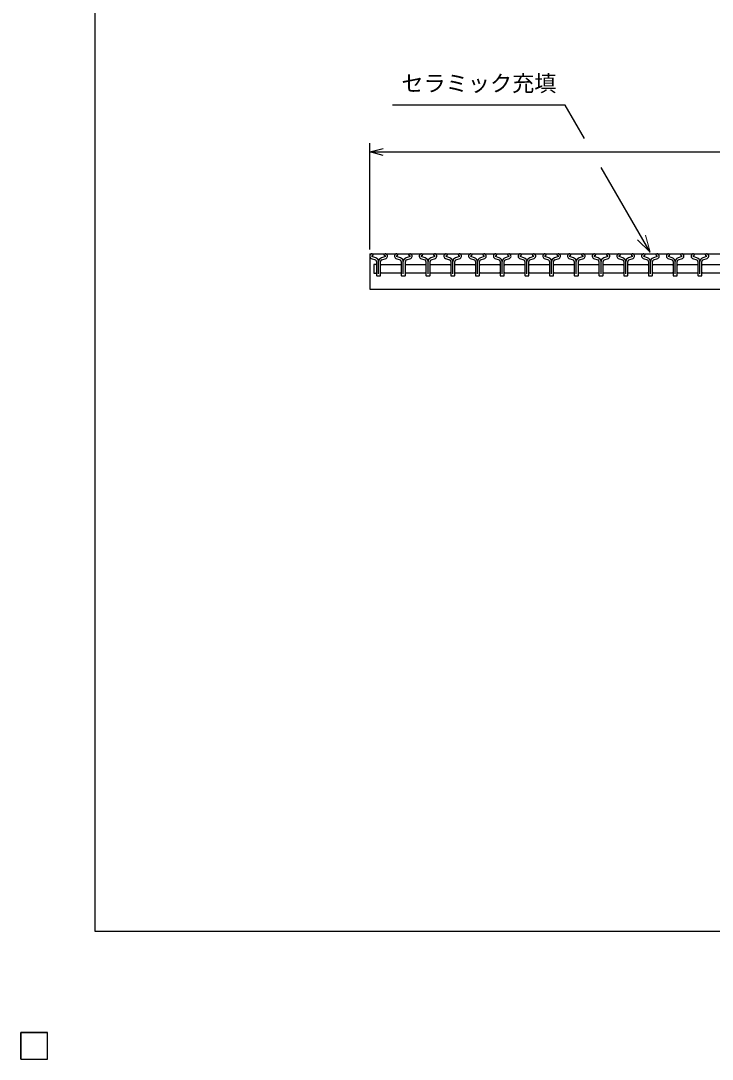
# Model space of a CAD drawing. Units: millimetres, scale not verified. Extents: x -1820 to 1724, y -1285 to 1059.
# Drawn here: x -1820 to -1039, y -1285 to -113 of the extents above; entities that cross this region are included whole.
import ezdxf
from ezdxf.enums import TextEntityAlignment as Align

# ---------------------------------------------------------------- set-up
doc = ezdxf.new("R2010")
doc.units = ezdxf.units.MM
doc.header["$LTSCALE"] = 10
for name, color, linetype, lineweight in [('0_2', 150, 'Continuous', 25), ('16', 3, 'Continuous', 25), ('22', 2, 'Continuous', 25)]:
    doc.layers.add(name, color=color, linetype=linetype, lineweight=lineweight)
doc.styles.add('ベクトル', font='')
doc.styles.get('ベクトル').set_extended_font_data('ベクトル')

msp = doc.modelspace()

# ---------------------------------------------------------------- linework, layer by layer
at = {"layer": '0_2'}
for p, q in [((-1736, -1141), (-1736, 1059)), ((1724, -1141), (-1736, -1141))]:
    msp.add_line(p, q, dxfattribs=at)
at = {"layer": '0_2', "color": 4}
for p, q in [((-1205.28, -208.27), (-1400.28, -208.27)), ((-1183.66, -245.72), (-1205.28, -208.27)), ((-1109.45, -374.26), (-1164.76, -278.46))]:
    msp.add_line(p, q, dxfattribs=at)
at = {"layer": '0_2', "color": 4, "lineweight": 13}
for p, q in [((-1123.59, -360.11), (-1109.45, -374.26)), ((-1109.45, -374.26), (-1114.63, -354.94))]:
    msp.add_line(p, q, dxfattribs=at)
at = {"layer": '16'}
for p, q in [((-1426, -376), (-430, -376)), ((-1426, -376), (-1426, -416)), ((-1424.38, -381.18), (-1419.51, -382.89)), ((-1419.3, -380.53), (-1423.62, -379.01)), ((-1423.46, -378.31), (-1422.02, -377.61)), ((-1422.02, -377.61), (-1422.02, -377.38)), ((-1418.31, -384.59), (-1418.31, -400.31)), ((-1416, -398.71), (-1416, -384.64)), ((-1413.71, -400.31), (-1413.71, -384.59)), ((-1408.4, -379.01), (-1412.72, -380.53)), ((-1412.51, -382.89), (-1407.64, -381.18)), ((-1410, -377.38), (-1410, -377.61)), ((-1410, -377.61), (-1408.56, -378.31)), ((-1396.48, -381.18), (-1391.61, -382.89)), ((-1391.4, -380.53), (-1395.72, -379.01)), ((-1395.56, -378.31), (-1394.12, -377.61)), ((-1394.12, -377.61), (-1394.12, -377.38)), ((-1390.41, -384.59), (-1390.41, -400.31)), ((-1388.1, -398.71), (-1388.1, -384.64)), ((-1385.81, -400.31), (-1385.81, -384.59)), ((-1380.5, -379.01), (-1384.82, -380.53)), ((-1384.61, -382.89), (-1379.74, -381.18)), ((-1382.1, -377.38), (-1382.1, -377.61)), ((-1382.1, -377.61), (-1380.66, -378.31)), ((-1368.58, -381.18), (-1363.71, -382.89)), ((-1363.5, -380.53), (-1367.82, -379.01)), ((-1367.66, -378.31), (-1366.22, -377.61)), ((-1366.22, -377.61), (-1366.22, -377.38)), ((-1362.51, -384.59), (-1362.51, -400.31)), ((-1360.2, -398.71), (-1360.2, -384.64)), ((-1357.91, -400.31), (-1357.91, -384.59)), ((-1352.6, -379.01), (-1356.92, -380.53)), ((-1356.71, -382.89), (-1351.84, -381.18)), ((-1354.2, -377.38), (-1354.2, -377.61)), ((-1354.2, -377.61), (-1352.76, -378.31)), ((-1340.68, -381.18), (-1335.81, -382.89)), ((-1335.6, -380.53), (-1339.92, -379.01)), ((-1339.76, -378.31), (-1338.32, -377.61)), ((-1338.32, -377.61), (-1338.32, -377.38)), ((-1334.61, -384.59), (-1334.61, -400.31)), ((-1332.3, -398.71), (-1332.3, -384.64)), ((-1330.01, -400.31), (-1330.01, -384.59)), ((-1324.7, -379.01), (-1329.02, -380.53)), ((-1328.81, -382.89), (-1323.94, -381.18)), ((-1326.3, -377.38), (-1326.3, -377.61)), ((-1326.3, -377.61), (-1324.86, -378.31)), ((-1312.78, -381.18), (-1307.91, -382.89)), ((-1307.7, -380.53), (-1312.02, -379.01)), ((-1311.86, -378.31), (-1310.42, -377.61)), ((-1310.42, -377.61), (-1310.42, -377.38)), ((-1306.71, -384.59), (-1306.71, -400.31)), ((-1304.4, -398.71), (-1304.4, -384.64)), ((-1302.11, -400.31), (-1302.11, -384.59)), ((-1296.8, -379.01), (-1301.12, -380.53)), ((-1300.91, -382.89), (-1296.04, -381.18)), ((-1298.4, -377.38), (-1298.4, -377.61)), ((-1298.4, -377.61), (-1296.96, -378.31)), ((-1284.88, -381.18), (-1280.01, -382.89)), ((-1279.8, -380.53), (-1284.12, -379.01)), ((-1283.96, -378.31), (-1282.52, -377.61)), ((-1282.52, -377.61), (-1282.52, -377.38)), ((-1278.81, -384.59), (-1278.81, -400.31)), ((-1276.5, -398.71), (-1276.5, -384.64)), ((-1274.21, -400.31), (-1274.21, -384.59)), ((-1268.9, -379.01), (-1273.22, -380.53)), ((-1273.01, -382.89), (-1268.14, -381.18)), ((-1270.5, -377.38), (-1270.5, -377.61)), ((-1270.5, -377.61), (-1269.06, -378.31)), ((-1256.98, -381.18), (-1252.11, -382.89)), ((-1251.9, -380.53), (-1256.22, -379.01)), ((-1256.06, -378.31), (-1254.62, -377.61)), ((-1254.62, -377.61), (-1254.62, -377.38)), ((-1250.91, -384.59), (-1250.91, -400.31)), ((-1248.6, -398.71), (-1248.6, -384.64)), ((-1246.31, -400.31), (-1246.31, -384.59)), ((-1241, -379.01), (-1245.32, -380.53)), ((-1245.11, -382.89), (-1240.24, -381.18)), ((-1242.6, -377.38), (-1242.6, -377.61)), ((-1242.6, -377.61), (-1241.16, -378.31)), ((-1229.08, -381.18), (-1224.21, -382.89)), ((-1224, -380.53), (-1228.32, -379.01)), ((-1228.16, -378.31), (-1226.72, -377.61)), ((-1226.72, -377.61), (-1226.72, -377.38)), ((-1223.01, -384.59), (-1223.01, -400.31)), ((-1220.7, -398.71), (-1220.7, -384.64)), ((-1218.41, -400.31), (-1218.41, -384.59)), ((-1213.1, -379.01), (-1217.42, -380.53)), ((-1217.21, -382.89), (-1212.34, -381.18)), ((-1214.7, -377.38), (-1214.7, -377.61)), ((-1214.7, -377.61), (-1213.26, -378.31)), ((-1201.18, -381.18), (-1196.31, -382.89)), ((-1196.1, -380.53), (-1200.42, -379.01)), ((-1200.26, -378.31), (-1198.82, -377.61)), ((-1198.82, -377.61), (-1198.82, -377.38)), ((-1195.11, -384.59), (-1195.11, -400.31)), ((-1192.8, -398.71), (-1192.8, -384.64)), ((-1190.51, -400.31), (-1190.51, -384.59)), ((-1185.2, -379.01), (-1189.52, -380.53)), ((-1189.31, -382.89), (-1184.44, -381.18)), ((-1186.8, -377.38), (-1186.8, -377.61)), ((-1186.8, -377.61), (-1185.36, -378.31)), ((-1173.28, -381.18), (-1168.41, -382.89)), ((-1168.2, -380.53), (-1172.52, -379.01)), ((-1172.36, -378.31), (-1170.92, -377.61)), ((-1170.92, -377.61), (-1170.92, -377.38)), ((-1167.21, -384.59), (-1167.21, -400.31)), ((-1164.9, -398.71), (-1164.9, -384.64)), ((-1162.61, -400.31), (-1162.61, -384.59)), ((-1157.3, -379.01), (-1161.62, -380.53)), ((-1161.41, -382.89), (-1156.54, -381.18)), ((-1158.9, -377.38), (-1158.9, -377.61)), ((-1158.9, -377.61), (-1157.46, -378.31)), ((-1145.38, -381.18), (-1140.51, -382.89)), ((-1140.3, -380.53), (-1144.62, -379.01)), ((-1144.46, -378.31), (-1143.02, -377.61)), ((-1143.02, -377.61), (-1143.02, -377.38)), ((-1139.31, -384.59), (-1139.31, -400.31)), ((-1137, -398.71), (-1137, -384.64)), ((-1134.71, -400.31), (-1134.71, -384.59)), ((-1129.4, -379.01), (-1133.72, -380.53)), ((-1133.51, -382.89), (-1128.64, -381.18)), ((-1131, -377.38), (-1131, -377.61)), ((-1131, -377.61), (-1129.56, -378.31)), ((-1117.48, -381.18), (-1112.61, -382.89)), ((-1112.4, -380.53), (-1116.72, -379.01)), ((-1116.56, -378.31), (-1115.12, -377.61)), ((-1115.12, -377.61), (-1115.12, -377.38)), ((-1111.41, -384.59), (-1111.41, -400.31)), ((-1109.1, -398.71), (-1109.1, -384.64)), ((-1106.81, -400.31), (-1106.81, -384.59)), ((-1101.5, -379.01), (-1105.82, -380.53)), ((-1105.61, -382.89), (-1100.74, -381.18)), ((-1103.1, -377.38), (-1103.1, -377.61)), ((-1103.1, -377.61), (-1101.66, -378.31)), ((-1089.58, -381.18), (-1084.71, -382.89)), ((-1084.5, -380.53), (-1088.82, -379.01)), ((-1088.66, -378.31), (-1087.22, -377.61)), ((-1087.22, -377.61), (-1087.22, -377.38)), ((-1083.51, -384.59), (-1083.51, -400.31)), ((-1081.2, -398.71), (-1081.2, -384.64)), ((-1078.91, -400.31), (-1078.91, -384.59)), ((-1073.6, -379.01), (-1077.92, -380.53)), ((-1077.71, -382.89), (-1072.84, -381.18)), ((-1075.2, -377.38), (-1075.2, -377.61)), ((-1075.2, -377.61), (-1073.76, -378.31)), ((-1061.68, -381.18), (-1056.81, -382.89)), ((-1056.6, -380.53), (-1060.92, -379.01)), ((-1060.76, -378.31), (-1059.32, -377.61)), ((-1059.32, -377.61), (-1059.32, -377.38)), ((-1055.61, -384.59), (-1055.61, -400.31)), ((-1053.3, -398.71), (-1053.3, -384.64)), ((-1051.01, -400.31), (-1051.01, -384.59)), ((-1045.7, -379.01), (-1050.02, -380.53)), ((-1049.81, -382.89), (-1044.94, -381.18)), ((-1047.3, -377.38), (-1047.3, -377.61)), ((-1047.3, -377.61), (-1045.86, -378.31)), ((-1419.25, -388), (-1421.25, -388)), ((-1421.25, -388), (-1421.25, -398)), ((-1421.25, -398), (-1419.25, -398)), ((-1418.25, -389), (-1419.25, -388)), ((-1419.25, -398), (-1418.25, -397)), ((-1413.75, -389), (-1412.75, -388)), ((-1412.75, -398), (-1413.75, -397)), ((-1412.75, -388), (-1391.35, -388)), ((-1391.35, -398), (-1412.75, -398)), ((-1391.35, -388), (-1390.35, -389)), ((-1390.35, -397), (-1391.35, -398)), ((-1385.85, -389), (-1384.85, -388)), ((-1384.85, -398), (-1385.85, -397)), ((-1384.85, -388), (-1363.45, -388)), ((-1363.45, -398), (-1384.85, -398)), ((-1363.45, -388), (-1362.45, -389)), ((-1362.45, -397), (-1363.45, -398)), ((-1357.95, -389), (-1356.95, -388)), ((-1356.95, -398), (-1357.95, -397)), ((-1356.95, -388), (-1335.55, -388)), ((-1335.55, -398), (-1356.95, -398)), ((-1335.55, -388), (-1334.55, -389)), ((-1334.55, -397), (-1335.55, -398)), ((-1330.05, -389), (-1329.05, -388)), ((-1329.05, -398), (-1330.05, -397)), ((-1329.05, -388), (-1307.65, -388)), ((-1307.65, -398), (-1329.05, -398)), ((-1307.65, -388), (-1306.65, -389)), ((-1306.65, -397), (-1307.65, -398)), ((-1302.15, -389), (-1301.15, -388)), ((-1301.15, -398), (-1302.15, -397)), ((-1301.15, -388), (-1279.75, -388)), ((-1279.75, -398), (-1301.15, -398)), ((-1279.75, -388), (-1278.75, -389)), ((-1278.75, -397), (-1279.75, -398)), ((-1274.25, -389), (-1273.25, -388)), ((-1273.25, -398), (-1274.25, -397)), ((-1273.25, -388), (-1251.85, -388)), ((-1251.85, -398), (-1273.25, -398)), ((-1251.85, -388), (-1250.85, -389)), ((-1250.85, -397), (-1251.85, -398)), ((-1246.35, -389), (-1245.35, -388)), ((-1245.35, -398), (-1246.35, -397)), ((-1245.35, -388), (-1223.95, -388)), ((-1223.95, -398), (-1245.35, -398)), ((-1223.95, -388), (-1222.95, -389)), ((-1222.95, -397), (-1223.95, -398)), ((-1218.45, -389), (-1217.45, -388)), ((-1217.45, -398), (-1218.45, -397)), ((-1217.45, -388), (-1196.05, -388)), ((-1196.05, -398), (-1217.45, -398)), ((-1196.05, -388), (-1195.05, -389)), ((-1195.05, -397), (-1196.05, -398)), ((-1190.55, -389), (-1189.55, -388)), ((-1189.55, -398), (-1190.55, -397)), ((-1189.55, -388), (-1168.15, -388)), ((-1168.15, -398), (-1189.55, -398)), ((-1168.15, -388), (-1167.15, -389)), ((-1167.15, -397), (-1168.15, -398)), ((-1162.65, -389), (-1161.65, -388)), ((-1161.65, -398), (-1162.65, -397)), ((-1161.65, -388), (-1140.25, -388)), ((-1140.25, -398), (-1161.65, -398)), ((-1140.25, -388), (-1139.25, -389)), ((-1139.25, -397), (-1140.25, -398)), ((-1134.75, -389), (-1133.75, -388)), ((-1133.75, -398), (-1134.75, -397)), ((-1133.75, -388), (-1112.35, -388)), ((-1112.35, -398), (-1133.75, -398)), ((-1112.35, -388), (-1111.35, -389)), ((-1111.35, -397), (-1112.35, -398)), ((-1106.85, -389), (-1105.85, -388)), ((-1105.85, -398), (-1106.85, -397)), ((-1105.85, -388), (-1084.45, -388)), ((-1084.45, -398), (-1105.85, -398)), ((-1084.45, -388), (-1083.45, -389)), ((-1083.45, -397), (-1084.45, -398)), ((-1078.95, -389), (-1077.95, -388)), ((-1077.95, -398), (-1078.95, -397)), ((-1077.95, -388), (-1056.55, -388)), ((-1056.55, -398), (-1077.95, -398)), ((-1056.55, -388), (-1055.55, -389)), ((-1055.55, -397), (-1056.55, -398)), ((-1051.05, -389), (-1050.05, -388)), ((-1050.05, -398), (-1051.05, -397)), ((-1050.05, -388), (-1028.65, -388)), ((-1028.65, -398), (-1050.05, -398)), ((-1417.61, -401.01), (-1414.41, -401.01)), ((-1389.71, -401.01), (-1386.51, -401.01)), ((-1361.81, -401.01), (-1358.61, -401.01)), ((-1333.91, -401.01), (-1330.71, -401.01)), ((-1306.01, -401.01), (-1302.81, -401.01)), ((-1278.11, -401.01), (-1274.91, -401.01)), ((-1250.21, -401.01), (-1247.01, -401.01)), ((-1222.31, -401.01), (-1219.11, -401.01)), ((-1194.41, -401.01), (-1191.21, -401.01)), ((-1166.51, -401.01), (-1163.31, -401.01)), ((-1138.61, -401.01), (-1135.41, -401.01)), ((-1110.71, -401.01), (-1107.51, -401.01)), ((-1082.81, -401.01), (-1079.61, -401.01)), ((-1054.91, -401.01), (-1051.71, -401.01)), ((-1426, -416), (-430, -416)), ((-1820, -1255), (-1790, -1255)), ((-1820, -1285), (-1820, -1255)), ((-1820, -1255), (-1790, -1255)), ((-1820, -1285), (-1820, -1255)), ((-1820, -1255), (-1790, -1255)), ((-1820, -1285), (-1820, -1255)), ((-1820, -1255), (-1790, -1255)), ((-1820, -1285), (-1820, -1255)), ((-1820, -1255), (-1790, -1255)), ((-1820, -1285), (-1820, -1255)), ((-1790, -1285), (-1790, -1255)), ((-1790, -1285), (-1790, -1255)), ((-1790, -1285), (-1790, -1255)), ((-1790, -1285), (-1790, -1255)), ((-1790, -1285), (-1790, -1255)), ((-1820, -1285), (-1790, -1285)), ((-1820, -1285), (-1790, -1285)), ((-1820, -1285), (-1790, -1285)), ((-1820, -1285), (-1790, -1285)), ((-1820, -1285), (-1790, -1285))]:
    msp.add_line(p, q, dxfattribs=at)
for centre, radius, start, end in [((-1423.31, -378.7), 2.7, 90.98, 246.68), ((-1423.29, -378.72), 0.44, 111.91, 222.33), ((-1423.47, -377.45), 1.45, 2.5, 85.55), ((-1420.11, -384.59), 1.8, 0, 70.58), ((-1420.59, -384.94), 4.6, 3.78, 73.7), ((-1411.43, -384.94), 4.6, 106.3, 176.22), ((-1411.91, -384.59), 1.8, 109.42, 180), ((-1408.55, -377.45), 1.45, 94.45, 177.5), ((-1408.71, -378.7), 2.7, 293.32, 89.02002), ((-1408.73, -378.72), 0.44, 317.67, 68.08999), ((-1395.41, -378.7), 2.7, 90.98, 246.68), ((-1395.39, -378.72), 0.44, 111.91, 222.33), ((-1395.57, -377.45), 1.45, 2.5, 85.55), ((-1392.21, -384.59), 1.8, 0, 70.58), ((-1392.69, -384.94), 4.6, 3.78, 73.7), ((-1383.53, -384.94), 4.6, 106.3, 176.22), ((-1384.01, -384.59), 1.8, 109.42, 180), ((-1380.65, -377.45), 1.45, 94.45, 177.5), ((-1380.81, -378.7), 2.7, 293.32, 89.02002), ((-1380.83, -378.72), 0.44, 317.67, 68.08999), ((-1367.51, -378.7), 2.7, 90.98, 246.68), ((-1367.49, -378.72), 0.44, 111.91, 222.33), ((-1367.67, -377.45), 1.45, 2.5, 85.55), ((-1364.31, -384.59), 1.8, 0, 70.58), ((-1364.79, -384.94), 4.6, 3.78, 73.7), ((-1355.63, -384.94), 4.6, 106.3, 176.22), ((-1356.11, -384.59), 1.8, 109.42, 180), ((-1352.75, -377.45), 1.45, 94.45, 177.5), ((-1352.91, -378.7), 2.7, 293.32, 89.02002), ((-1352.93, -378.72), 0.44, 317.67, 68.08999), ((-1339.61, -378.7), 2.7, 90.98, 246.68), ((-1339.59, -378.72), 0.44, 111.91, 222.33), ((-1339.77, -377.45), 1.45, 2.5, 85.55), ((-1336.41, -384.59), 1.8, 0, 70.58), ((-1336.89, -384.94), 4.6, 3.78, 73.7), ((-1327.73, -384.94), 4.6, 106.3, 176.22), ((-1328.21, -384.59), 1.8, 109.42, 180), ((-1324.85, -377.45), 1.45, 94.45, 177.5), ((-1325.01, -378.7), 2.7, 293.32, 89.02002), ((-1325.03, -378.72), 0.44, 317.67, 68.08999), ((-1311.71, -378.7), 2.7, 90.98, 246.68), ((-1311.69, -378.72), 0.44, 111.91, 222.33), ((-1311.87, -377.45), 1.45, 2.5, 85.55), ((-1308.51, -384.59), 1.8, 0, 70.58), ((-1308.99, -384.94), 4.6, 3.78, 73.7), ((-1299.83, -384.94), 4.6, 106.3, 176.22), ((-1300.31, -384.59), 1.8, 109.42, 180), ((-1296.95, -377.45), 1.45, 94.45, 177.5), ((-1297.11, -378.7), 2.7, 293.32, 89.02002), ((-1297.13, -378.72), 0.44, 317.67, 68.08999), ((-1283.81, -378.7), 2.7, 90.98, 246.68), ((-1283.79, -378.72), 0.44, 111.91, 222.33), ((-1283.97, -377.45), 1.45, 2.5, 85.55), ((-1280.61, -384.59), 1.8, 0, 70.58), ((-1281.09, -384.94), 4.6, 3.78, 73.7), ((-1271.93, -384.94), 4.6, 106.3, 176.22), ((-1272.41, -384.59), 1.8, 109.42, 180), ((-1269.05, -377.45), 1.45, 94.45, 177.5), ((-1269.21, -378.7), 2.7, 293.32, 89.02002), ((-1269.23, -378.72), 0.44, 317.67, 68.08999), ((-1255.91, -378.7), 2.7, 90.98, 246.68), ((-1255.89, -378.72), 0.44, 111.91, 222.33), ((-1256.07, -377.45), 1.45, 2.5, 85.55), ((-1252.71, -384.59), 1.8, 0, 70.58), ((-1253.19, -384.94), 4.6, 3.78, 73.7), ((-1244.03, -384.94), 4.6, 106.3, 176.22), ((-1244.51, -384.59), 1.8, 109.42, 180), ((-1241.15, -377.45), 1.45, 94.45, 177.5), ((-1241.31, -378.7), 2.7, 293.32, 89.02002), ((-1241.33, -378.72), 0.44, 317.67, 68.08999), ((-1228.01, -378.7), 2.7, 90.98, 246.68), ((-1227.99, -378.72), 0.44, 111.91, 222.33), ((-1228.17, -377.45), 1.45, 2.5, 85.55), ((-1224.81, -384.59), 1.8, 0, 70.58), ((-1225.29, -384.94), 4.6, 3.78, 73.7), ((-1216.13, -384.94), 4.6, 106.3, 176.22), ((-1216.61, -384.59), 1.8, 109.42, 180), ((-1213.25, -377.45), 1.45, 94.45, 177.5), ((-1213.41, -378.7), 2.7, 293.32, 89.02002), ((-1213.43, -378.72), 0.44, 317.67, 68.08999), ((-1200.11, -378.7), 2.7, 90.98, 246.68), ((-1200.09, -378.72), 0.44, 111.91, 222.33), ((-1200.27, -377.45), 1.45, 2.5, 85.55), ((-1196.91, -384.59), 1.8, 0, 70.58), ((-1197.39, -384.94), 4.6, 3.78, 73.7), ((-1188.23, -384.94), 4.6, 106.3, 176.22), ((-1188.71, -384.59), 1.8, 109.42, 180), ((-1185.35, -377.45), 1.45, 94.45, 177.5), ((-1185.51, -378.7), 2.7, 293.32, 89.02002), ((-1185.53, -378.72), 0.44, 317.67, 68.08999), ((-1172.21, -378.7), 2.7, 90.98, 246.68), ((-1172.19, -378.72), 0.44, 111.91, 222.33), ((-1172.37, -377.45), 1.45, 2.5, 85.55), ((-1169.01, -384.59), 1.8, 0, 70.58), ((-1169.49, -384.94), 4.6, 3.78, 73.7), ((-1160.33, -384.94), 4.6, 106.3, 176.22), ((-1160.81, -384.59), 1.8, 109.42, 180), ((-1157.45, -377.45), 1.45, 94.45, 177.5), ((-1157.61, -378.7), 2.7, 293.32, 89.02002), ((-1157.63, -378.72), 0.44, 317.67, 68.08999), ((-1144.31, -378.7), 2.7, 90.98, 246.68), ((-1144.29, -378.72), 0.44, 111.91, 222.33), ((-1144.47, -377.45), 1.45, 2.5, 85.55), ((-1141.11, -384.59), 1.8, 0, 70.58), ((-1141.59, -384.94), 4.6, 3.78, 73.7), ((-1132.43, -384.94), 4.6, 106.3, 176.22), ((-1132.91, -384.59), 1.8, 109.42, 180), ((-1129.55, -377.45), 1.45, 94.45, 177.5), ((-1129.71, -378.7), 2.7, 293.32, 89.02002), ((-1129.73, -378.72), 0.44, 317.67, 68.08999), ((-1116.41, -378.7), 2.7, 90.98, 246.68), ((-1116.39, -378.72), 0.44, 111.91, 222.33), ((-1116.57, -377.45), 1.45, 2.5, 85.55), ((-1113.21, -384.59), 1.8, 0, 70.58), ((-1113.69, -384.94), 4.6, 3.78, 73.7), ((-1104.53, -384.94), 4.6, 106.3, 176.22), ((-1105.01, -384.59), 1.8, 109.42, 180), ((-1101.65, -377.45), 1.45, 94.45, 177.5), ((-1101.81, -378.7), 2.7, 293.32, 89.02002), ((-1101.83, -378.72), 0.44, 317.67, 68.08999), ((-1088.51, -378.7), 2.7, 90.98, 246.68), ((-1088.49, -378.72), 0.44, 111.91, 222.33), ((-1088.67, -377.45), 1.45, 2.5, 85.55), ((-1085.31, -384.59), 1.8, 0, 70.58), ((-1085.79, -384.94), 4.6, 3.78, 73.7), ((-1076.63, -384.94), 4.6, 106.3, 176.22), ((-1077.11, -384.59), 1.8, 109.42, 180), ((-1073.75, -377.45), 1.45, 94.45, 177.5), ((-1073.91, -378.7), 2.7, 293.32, 89.02002), ((-1073.93, -378.72), 0.44, 317.67, 68.08999), ((-1060.61, -378.7), 2.7, 90.98, 246.68), ((-1060.59, -378.72), 0.44, 111.91, 222.33), ((-1060.77, -377.45), 1.45, 2.5, 85.55), ((-1057.41, -384.59), 1.8, 0, 70.58), ((-1057.89, -384.94), 4.6, 3.78, 73.7), ((-1048.73, -384.94), 4.6, 106.3, 176.22), ((-1049.21, -384.59), 1.8, 109.42, 180), ((-1045.85, -377.45), 1.45, 94.45, 177.5), ((-1046.01, -378.7), 2.7, 293.32, 89.02002), ((-1046.03, -378.72), 0.44, 317.67, 68.08999), ((-1417.61, -400.31), 0.7, 180, 270), ((-1414.41, -400.31), 0.7, 270, 0), ((-1389.71, -400.31), 0.7, 180, 270), ((-1386.51, -400.31), 0.7, 270, 0), ((-1361.81, -400.31), 0.7, 180, 270), ((-1358.61, -400.31), 0.7, 270, 0), ((-1333.91, -400.31), 0.7, 180, 270), ((-1330.71, -400.31), 0.7, 270, 0), ((-1306.01, -400.31), 0.7, 180, 270), ((-1302.81, -400.31), 0.7, 270, 0), ((-1278.11, -400.31), 0.7, 180, 270), ((-1274.91, -400.31), 0.7, 270, 0), ((-1250.21, -400.31), 0.7, 180, 270), ((-1247.01, -400.31), 0.7, 270, 0), ((-1222.31, -400.31), 0.7, 180, 270), ((-1219.11, -400.31), 0.7, 270, 0), ((-1194.41, -400.31), 0.7, 180, 270), ((-1191.21, -400.31), 0.7, 270, 0), ((-1166.51, -400.31), 0.7, 180, 270), ((-1163.31, -400.31), 0.7, 270, 0), ((-1138.61, -400.31), 0.7, 180, 270), ((-1135.41, -400.31), 0.7, 270, 0), ((-1110.71, -400.31), 0.7, 180, 270), ((-1107.51, -400.31), 0.7, 270, 0), ((-1082.81, -400.31), 0.7, 180, 270), ((-1079.61, -400.31), 0.7, 270, 0), ((-1054.91, -400.31), 0.7, 180, 270), ((-1051.71, -400.31), 0.7, 270, 0)]:
    msp.add_arc(centre, radius, start, end, dxfattribs=at)
at = {"layer": '22', "color": 4}
for p, q in [((-1426, -371), (-1426, -251)), ((-1426, -261), (-1411, -257)), ((-1411, -265), (-1426, -261)), ((-1426, -261), (-430, -261)), ((-1790, -1255), (-1820, -1255)), ((-1820, -1255), (-1820, -1285)), ((-1790, -1255), (-1820, -1255)), ((-1820, -1255), (-1820, -1285)), ((-1790, -1255), (-1820, -1255)), ((-1820, -1255), (-1820, -1285)), ((-1790, -1285), (-1790, -1255)), ((-1790, -1285), (-1790, -1255)), ((-1790, -1285), (-1790, -1255)), ((-1820, -1285), (-1790, -1285)), ((-1820, -1285), (-1790, -1285)), ((-1820, -1285), (-1790, -1285))]:
    msp.add_line(p, q, dxfattribs=at)
at = {"layer": '22'}
for p, q in [((-1790, -1255), (-1820, -1255)), ((-1820, -1255), (-1820, -1285)), ((-1790, -1255), (-1820, -1255)), ((-1820, -1255), (-1820, -1285)), ((-1790, -1255), (-1820, -1255)), ((-1820, -1255), (-1820, -1285)), ((-1790, -1285), (-1790, -1255)), ((-1790, -1285), (-1790, -1255)), ((-1790, -1285), (-1790, -1255)), ((-1820, -1285), (-1790, -1285)), ((-1820, -1285), (-1790, -1285)), ((-1820, -1285), (-1790, -1285))]:
    msp.add_line(p, q, dxfattribs=at)

# ---------------------------------------------------------------- texts
at = {"layer": '0_2', "color": 2, "style": 'ベクトル'}
msp.add_text('セラミック充填', height=18.33, dxfattribs=at).set_placement((-1215.28, -198.27), align=Align.BOTTOM_RIGHT)

doc.saveas('drawing.dxf')
